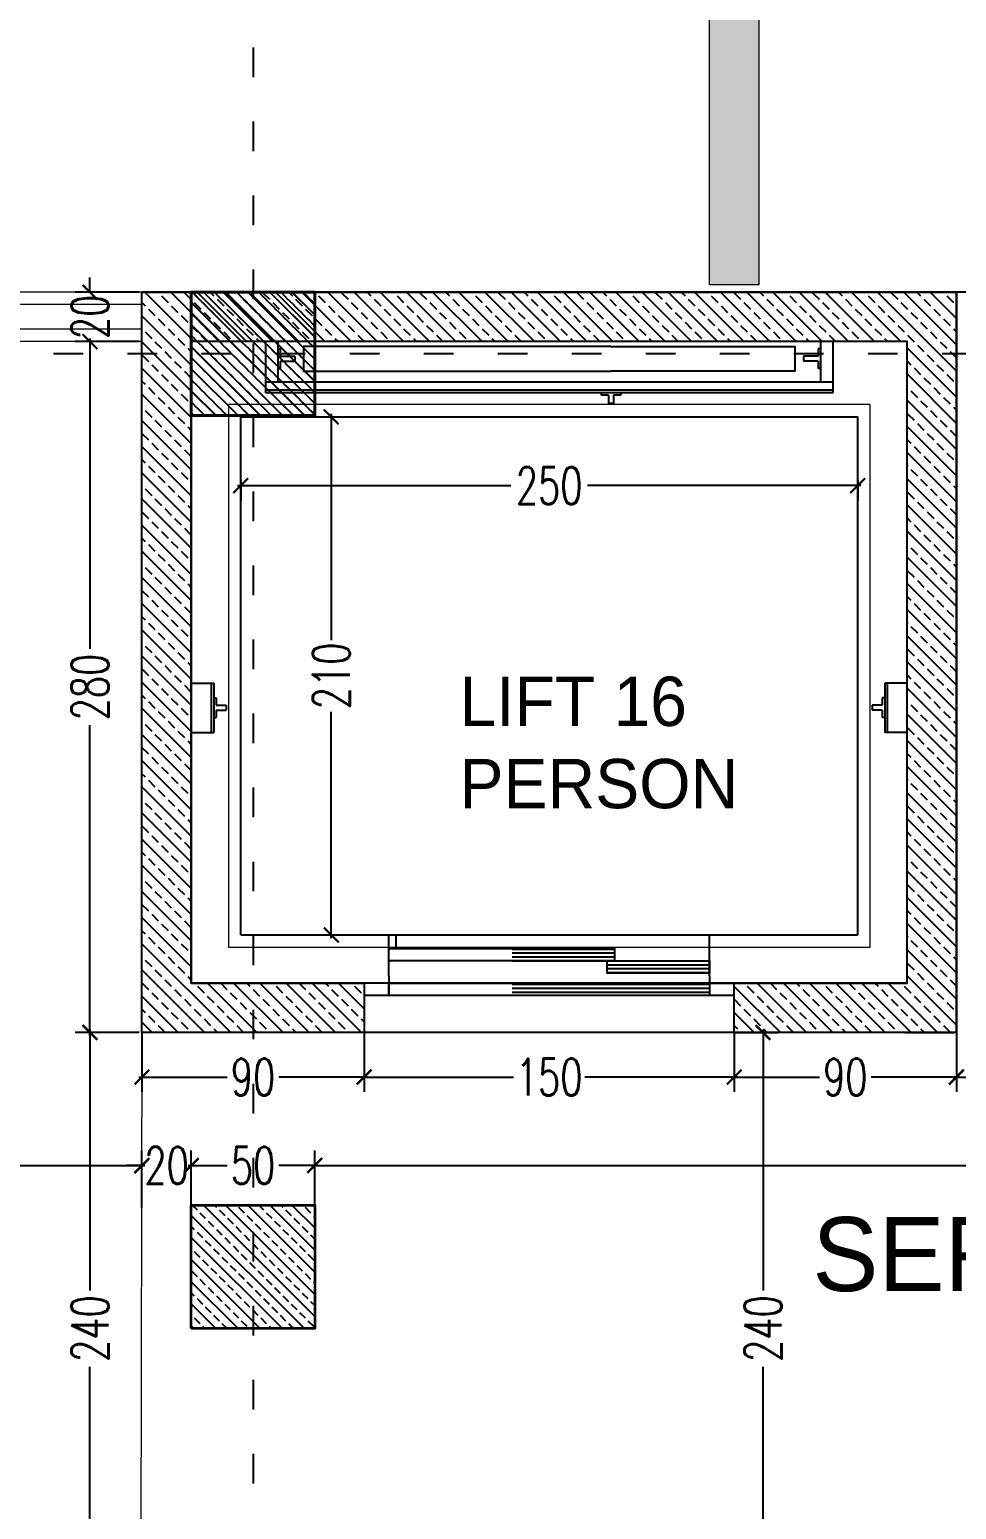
# Model space of a CAD drawing. Header units: centimetres. Extents: x -3207095 to 15275363, y -32656 to 4798027.
# Drawn here: x 683321 to 683697, y 4438224 to 4438823 of the extents above; entities that cross this region are included whole.
import ezdxf

# ---------------------------------------------------------------- set-up
doc = ezdxf.new("R2010")
doc.units = ezdxf.units.CM
doc.linetypes.add('ACAD_ISO03W100', pattern=[30, 12, -18])
doc.linetypes.add('DUZ', pattern=[500, 500])
doc.layers.get('0').update_dxf_attribs({"color": 1, "linetype": 'DUZ'})
for name, color, linetype in [('3K', 4, 'Continuous'), ('DIM', 1, 'DUZ'), ('KAPIACI1', 252, 'Continuous'), ('KOLTAR_F', 145, 'Continuous'), ('TR', 8, 'Continuous')]:
    doc.layers.add(name, color=color, linetype=linetype)
for name, color, linetype, lineweight in [('iç duvar', 7, 'Continuous', 50), ('KAPEN', 151, 'Continuous', 9), ('KOLON_F', 3, 'Continuous', 35)]:
    doc.layers.add(name, color=color, linetype=linetype, lineweight=lineweight)
doc.styles.add('DIM', font='ROMANSTW.SHX', dxfattribs={"width": 0.7})
doc.dimstyles.new('1_100', dxfattribs={"dimtxt": 15, "dimasz": 6, "dimexe": 6, "dimexo": 0, "dimgap": 2, "dimtad": 0, "dimdec": 1, "dimzin": 11, "dimdsep": 46, "dimtxsty": 'DIM', "dimblk": 'ARCHTICK', "dimcen": 3, "dimdle": 1.25, "dimclrt": 2, "dimadec": 0, "dimazin": 0, "dimtfac": 1.25, "dimtdec": 1, "dimtix": 1, "dimtofl": 0, "dimtmove": 1, "dimatfit": 3, "dimldrblk": 'ARCHTICK', "dimfxl": 20, "dimfxlon": 1, "dimtolj": 1, "dimtzin": 0, "dimarcsym": 0})
pattern_1 = [(360, (476912.317, 4639177.439), (8e-16, 1.5875), [])]

# ---------------------------------------------------------------- blocks, each defined once
blk = doc.blocks.new('_ArchTick')
at = {"color": 0, "linetype": 'ByBlock', "const_width": 0.15}
blk.add_lwpolyline([(-0.5, -0.5), (0.5, 0.5)], dxfattribs=at)
blk = doc.blocks.new('*D4584')
at = {"layer": 'Defpoints', "color": 0, "linetype": 'Continuous', "lineweight": 5, "transparency": 16777216}
for p in [(683366.72, 4438362.87), (682996.79, 4438346.72), (683366.72, 4438345.99)]:
    blk.add_point(p, dxfattribs=at)
at = {"layer": 'DIM', "color": 0, "linetype": 'Continuous', "lineweight": -2, "transparency": 16777216}
for p, q in [((682996.79, 4438346.72), (682996.79, 4438368.87)), ((683366.72, 4438345.99), (683366.72, 4438368.87)), ((682995.54, 4438362.87), (683159.01, 4438362.87)), ((683367.97, 4438362.87), (683204.51, 4438362.87))]:
    blk.add_line(p, q, dxfattribs=at)
at = {"layer": 'DIM', "color": 0, "linetype": 'Continuous', "lineweight": -2, "transparency": 16777216, "xscale": 6, "yscale": 6, "zscale": 6, "rotation": 180}
blk.add_blockref('_ArchTick', (682996.79, 4438362.87), dxfattribs=at)
at = {"layer": 'DIM', "color": 0, "linetype": 'Continuous', "lineweight": -2, "transparency": 16777216, "xscale": 6, "yscale": 6, "zscale": 6}
blk.add_blockref('_ArchTick', (683366.72, 4438362.87), dxfattribs=at)
at = {"layer": 'DIM', "color": 2, "linetype": 'Continuous', "lineweight": 5, "transparency": 16777216, "insert": (683181.76, 4438362.87), "char_height": 15, "attachment_point": 5, "style": 'DIM'}
blk.add_mtext('\\A1;369.9', dxfattribs=at)
blk = doc.blocks.new('*D4585')
at = {"layer": 'Defpoints', "color": 0, "linetype": 'Continuous', "lineweight": 5, "transparency": 16777216}
for p in [(683386.79, 4438363.04), (683366.72, 4438345.99), (683386.79, 4438346.93)]:
    blk.add_point(p, dxfattribs=at)
at = {"layer": 'DIM', "color": 0, "linetype": 'Continuous', "lineweight": -2, "transparency": 16777216}
for p, q in [((683366.72, 4438345.99), (683366.72, 4438369.04)), ((683386.79, 4438346.93), (683386.79, 4438369.04)), ((683366.72, 4438363.04), (683360.72, 4438363.04)), ((683386.79, 4438363.04), (683392.79, 4438363.04))]:
    blk.add_line(p, q, dxfattribs=at)
at = {"layer": 'DIM', "color": 0, "linetype": 'Continuous', "lineweight": -2, "transparency": 16777216, "xscale": 6, "yscale": 6, "zscale": 6}
blk.add_blockref('_ArchTick', (683366.72, 4438363.04), dxfattribs=at)
at = {"layer": 'DIM', "color": 0, "linetype": 'Continuous', "lineweight": -2, "transparency": 16777216, "xscale": 6, "yscale": 6, "zscale": 6, "rotation": 180}
blk.add_blockref('_ArchTick', (683386.79, 4438363.04), dxfattribs=at)
at = {"layer": 'DIM', "color": 2, "linetype": 'Continuous', "lineweight": 5, "transparency": 16777216, "insert": (683376.76, 4438363.04), "char_height": 15, "attachment_point": 5, "style": 'DIM'}
blk.add_mtext('\\A1;20', dxfattribs=at)
blk = doc.blocks.new('*D5505')
at = {"layer": 'Defpoints', "color": 0, "linetype": 'Continuous', "lineweight": 5, "transparency": 16777216}
for p in [(683436.79, 4438363.04), (683386.79, 4438346.93), (683436.79, 4438346.93)]:
    blk.add_point(p, dxfattribs=at)
at = {"layer": 'DIM', "color": 0, "linetype": 'Continuous', "lineweight": -2, "transparency": 16777216}
for p, q in [((683386.79, 4438346.93), (683386.79, 4438369.04)), ((683436.79, 4438346.93), (683436.79, 4438369.04)), ((683385.54, 4438363.04), (683401.29, 4438363.04)), ((683438.04, 4438363.04), (683422.29, 4438363.04))]:
    blk.add_line(p, q, dxfattribs=at)
at = {"layer": 'DIM', "color": 0, "linetype": 'Continuous', "lineweight": -2, "transparency": 16777216, "xscale": 6, "yscale": 6, "zscale": 6, "rotation": 180}
blk.add_blockref('_ArchTick', (683386.79, 4438363.04), dxfattribs=at)
at = {"layer": 'DIM', "color": 0, "linetype": 'Continuous', "lineweight": -2, "transparency": 16777216, "xscale": 6, "yscale": 6, "zscale": 6}
blk.add_blockref('_ArchTick', (683436.79, 4438363.04), dxfattribs=at)
at = {"layer": 'DIM', "color": 2, "linetype": 'Continuous', "lineweight": 5, "transparency": 16777216, "insert": (683411.79, 4438363.04), "char_height": 15, "attachment_point": 5, "style": 'DIM'}
blk.add_mtext('\\A1;50', dxfattribs=at)
blk = doc.blocks.new('*D5506')
at = {"layer": 'Defpoints', "color": 0, "linetype": 'Continuous', "lineweight": 5, "transparency": 16777216}
for p in [(684126.79, 4438363.04), (683436.79, 4438346.93), (684126.79, 4438346.93)]:
    blk.add_point(p, dxfattribs=at)
at = {"layer": 'DIM', "color": 0, "linetype": 'Continuous', "lineweight": -2, "transparency": 16777216}
for p, q in [((683436.79, 4438346.93), (683436.79, 4438369.04)), ((684126.79, 4438346.93), (684126.79, 4438369.04)), ((683435.54, 4438363.04), (683766.29, 4438363.04)), ((684128.04, 4438363.04), (683797.29, 4438363.04))]:
    blk.add_line(p, q, dxfattribs=at)
at = {"layer": 'DIM', "color": 0, "linetype": 'Continuous', "lineweight": -2, "transparency": 16777216, "xscale": 6, "yscale": 6, "zscale": 6, "rotation": 180}
blk.add_blockref('_ArchTick', (683436.79, 4438363.04), dxfattribs=at)
at = {"layer": 'DIM', "color": 0, "linetype": 'Continuous', "lineweight": -2, "transparency": 16777216, "xscale": 6, "yscale": 6, "zscale": 6}
blk.add_blockref('_ArchTick', (684126.79, 4438363.04), dxfattribs=at)
at = {"layer": 'DIM', "color": 2, "linetype": 'Continuous', "lineweight": 5, "transparency": 16777216, "insert": (683781.79, 4438363.04), "char_height": 15, "attachment_point": 5, "style": 'DIM'}
blk.add_mtext('\\A1;690', dxfattribs=at)
blk = doc.blocks.new('*D5511')
at = {"layer": 'Defpoints', "color": 0, "linetype": 'Continuous', "lineweight": 5, "transparency": 16777216}
for p in [(683606.79, 4438416.93), (683606.79, 4438176.93), (683618.44, 4438176.93)]:
    blk.add_point(p, dxfattribs=at)
at = {"layer": 'DIM', "color": 0, "linetype": 'Continuous', "lineweight": -2, "transparency": 16777216}
for p, q in [((683606.79, 4438416.93), (683624.44, 4438416.93)), ((683618.44, 4438418.18), (683618.44, 4438312.43)), ((683618.44, 4438175.68), (683618.44, 4438281.43)), ((683606.79, 4438176.93), (683624.44, 4438176.93))]:
    blk.add_line(p, q, dxfattribs=at)
at = {"layer": 'DIM', "color": 0, "linetype": 'Continuous', "lineweight": -2, "transparency": 16777216, "xscale": 6, "yscale": 6, "zscale": 6}
for p, rotation in [((683618.44, 4438416.93), 90), ((683618.44, 4438176.93), 270)]:
    blk.add_blockref('_ArchTick', p, dxfattribs=dict(at, rotation=rotation))
at = {"layer": 'DIM', "color": 2, "linetype": 'Continuous', "lineweight": 5, "transparency": 16777216, "insert": (683618.44, 4438296.93), "char_height": 15, "attachment_point": 5, "rotation": 90, "style": 'DIM'}
blk.add_mtext('\\A1;240', dxfattribs=at)
blk = doc.blocks.new('*D5512')
at = {"layer": 'Defpoints', "color": 0, "linetype": 'Continuous', "lineweight": 5, "transparency": 16777216}
for p in [(683366.79, 4438416.93), (683456.79, 4438416.93), (683456.79, 4438398.84)]:
    blk.add_point(p, dxfattribs=at)
at = {"layer": 'DIM', "color": 0, "linetype": 'Continuous', "lineweight": -2, "transparency": 16777216}
for p, q in [((683366.79, 4438416.93), (683366.79, 4438392.84)), ((683456.79, 4438416.93), (683456.79, 4438392.84)), ((683365.54, 4438398.84), (683401.29, 4438398.84)), ((683458.04, 4438398.84), (683422.29, 4438398.84))]:
    blk.add_line(p, q, dxfattribs=at)
at = {"layer": 'DIM', "color": 0, "linetype": 'Continuous', "lineweight": -2, "transparency": 16777216, "xscale": 6, "yscale": 6, "zscale": 6, "rotation": 180}
blk.add_blockref('_ArchTick', (683366.79, 4438398.84), dxfattribs=at)
at = {"layer": 'DIM', "color": 0, "linetype": 'Continuous', "lineweight": -2, "transparency": 16777216, "xscale": 6, "yscale": 6, "zscale": 6}
blk.add_blockref('_ArchTick', (683456.79, 4438398.84), dxfattribs=at)
at = {"layer": 'DIM', "color": 2, "linetype": 'Continuous', "lineweight": 5, "transparency": 16777216, "insert": (683411.79, 4438398.84), "char_height": 15, "attachment_point": 5, "style": 'DIM'}
blk.add_mtext('\\A1;90', dxfattribs=at)
blk = doc.blocks.new('*D4490')
at = {"layer": 'Defpoints', "color": 0, "linetype": 'Continuous', "lineweight": 5, "transparency": 16777216}
for p in [(683456.79, 4438416.93), (683606.79, 4438416.93), (683606.79, 4438398.84)]:
    blk.add_point(p, dxfattribs=at)
at = {"layer": 'DIM', "color": 0, "linetype": 'Continuous', "lineweight": -2, "transparency": 16777216}
for p, q in [((683456.79, 4438416.93), (683456.79, 4438392.84)), ((683606.79, 4438416.93), (683606.79, 4438392.84)), ((683455.54, 4438398.84), (683517.29, 4438398.84)), ((683608.04, 4438398.84), (683546.29, 4438398.84))]:
    blk.add_line(p, q, dxfattribs=at)
at = {"layer": 'DIM', "color": 0, "linetype": 'Continuous', "lineweight": -2, "transparency": 16777216, "xscale": 6, "yscale": 6, "zscale": 6, "rotation": 180}
blk.add_blockref('_ArchTick', (683456.79, 4438398.84), dxfattribs=at)
at = {"layer": 'DIM', "color": 0, "linetype": 'Continuous', "lineweight": -2, "transparency": 16777216, "xscale": 6, "yscale": 6, "zscale": 6}
blk.add_blockref('_ArchTick', (683606.79, 4438398.84), dxfattribs=at)
at = {"layer": 'DIM', "color": 2, "linetype": 'Continuous', "lineweight": 5, "transparency": 16777216, "insert": (683531.79, 4438398.84), "char_height": 15, "attachment_point": 5, "style": 'DIM'}
blk.add_mtext('\\A1;150', dxfattribs=at)
blk = doc.blocks.new('*D5513')
at = {"layer": 'Defpoints', "color": 0, "linetype": 'Continuous', "lineweight": 5, "transparency": 16777216}
for p in [(683606.79, 4438416.93), (683696.79, 4438416.93), (683696.79, 4438398.84)]:
    blk.add_point(p, dxfattribs=at)
at = {"layer": 'DIM', "color": 0, "linetype": 'Continuous', "lineweight": -2, "transparency": 16777216}
for p, q in [((683606.79, 4438416.93), (683606.79, 4438392.84)), ((683696.79, 4438416.93), (683696.79, 4438392.84)), ((683605.54, 4438398.84), (683641.29, 4438398.84)), ((683698.04, 4438398.84), (683662.29, 4438398.84))]:
    blk.add_line(p, q, dxfattribs=at)
at = {"layer": 'DIM', "color": 0, "linetype": 'Continuous', "lineweight": -2, "transparency": 16777216, "xscale": 6, "yscale": 6, "zscale": 6, "rotation": 180}
blk.add_blockref('_ArchTick', (683606.79, 4438398.84), dxfattribs=at)
at = {"layer": 'DIM', "color": 0, "linetype": 'Continuous', "lineweight": -2, "transparency": 16777216, "xscale": 6, "yscale": 6, "zscale": 6}
blk.add_blockref('_ArchTick', (683696.79, 4438398.84), dxfattribs=at)
at = {"layer": 'DIM', "color": 2, "linetype": 'Continuous', "lineweight": 5, "transparency": 16777216, "insert": (683651.79, 4438398.84), "char_height": 15, "attachment_point": 5, "style": 'DIM'}
blk.add_mtext('\\A1;90', dxfattribs=at)
blk = doc.blocks.new('*D4491')
at = {"layer": 'Defpoints', "color": 0, "linetype": 'Continuous', "lineweight": 5, "transparency": 16777216}
for p in [(683345.71, 4438696.93), (683366.79, 4438696.93), (683366.79, 4438416.93)]:
    blk.add_point(p, dxfattribs=at)
at = {"layer": 'DIM', "color": 0, "linetype": 'Continuous', "lineweight": -2, "transparency": 16777216}
for p, q in [((683365.71, 4438696.93), (683339.71, 4438696.93)), ((683345.71, 4438698.18), (683345.71, 4438572.43)), ((683345.71, 4438415.68), (683345.71, 4438541.43)), ((683365.71, 4438416.93), (683339.71, 4438416.93))]:
    blk.add_line(p, q, dxfattribs=at)
at = {"layer": 'DIM', "color": 0, "linetype": 'Continuous', "lineweight": -2, "transparency": 16777216, "xscale": 6, "yscale": 6, "zscale": 6}
for p, rotation in [((683345.71, 4438696.93), 90), ((683345.71, 4438416.93), 270)]:
    blk.add_blockref('_ArchTick', p, dxfattribs=dict(at, rotation=rotation))
at = {"layer": 'DIM', "color": 2, "linetype": 'Continuous', "lineweight": 5, "transparency": 16777216, "insert": (683345.71, 4438556.93), "char_height": 15, "attachment_point": 5, "rotation": 90, "style": 'DIM'}
blk.add_mtext('\\A1;280', dxfattribs=at)
blk = doc.blocks.new('*D5514')
at = {"layer": 'Defpoints', "color": 0, "linetype": 'Continuous', "lineweight": 5, "transparency": 16777216}
for p in [(683345.71, 4438716.93), (683366.79, 4438716.93), (683366.79, 4438696.93)]:
    blk.add_point(p, dxfattribs=at)
at = {"layer": 'DIM', "color": 0, "linetype": 'Continuous', "lineweight": -2, "transparency": 16777216}
for p, q in [((683345.71, 4438716.93), (683345.71, 4438722.93)), ((683365.71, 4438716.93), (683339.71, 4438716.93)), ((683365.71, 4438696.93), (683339.71, 4438696.93)), ((683345.71, 4438696.93), (683345.71, 4438690.93))]:
    blk.add_line(p, q, dxfattribs=at)
at = {"layer": 'DIM', "color": 0, "linetype": 'Continuous', "lineweight": -2, "transparency": 16777216, "xscale": 6, "yscale": 6, "zscale": 6}
for p, rotation in [((683345.71, 4438716.93), 270), ((683345.71, 4438696.93), 90)]:
    blk.add_blockref('_ArchTick', p, dxfattribs=dict(at, rotation=rotation))
at = {"layer": 'DIM', "color": 2, "linetype": 'Continuous', "lineweight": 5, "transparency": 16777216, "insert": (683345.71, 4438706.93), "char_height": 15, "attachment_point": 5, "rotation": 90, "style": 'DIM'}
blk.add_mtext('\\A1;20', dxfattribs=at)
blk = doc.blocks.new('*D5515')
at = {"layer": 'Defpoints', "color": 0, "linetype": 'Continuous', "lineweight": 5, "transparency": 16777216}
for p in [(683406.79, 4438640.97), (683656.79, 4438640.97), (683656.79, 4438638.58)]:
    blk.add_point(p, dxfattribs=at)
at = {"layer": 'DIM', "color": 0, "linetype": 'Continuous', "lineweight": -2, "transparency": 16777216}
for p, q in [((683405.54, 4438638.58), (683516.29, 4438638.58)), ((683406.79, 4438640.97), (683406.79, 4438632.58)), ((683658.04, 4438638.58), (683547.29, 4438638.58)), ((683656.79, 4438640.97), (683656.79, 4438632.58))]:
    blk.add_line(p, q, dxfattribs=at)
at = {"layer": 'DIM', "color": 0, "linetype": 'Continuous', "lineweight": -2, "transparency": 16777216, "xscale": 6, "yscale": 6, "zscale": 6, "rotation": 180}
blk.add_blockref('_ArchTick', (683406.79, 4438638.58), dxfattribs=at)
at = {"layer": 'DIM', "color": 0, "linetype": 'Continuous', "lineweight": -2, "transparency": 16777216, "xscale": 6, "yscale": 6, "zscale": 6}
blk.add_blockref('_ArchTick', (683656.79, 4438638.58), dxfattribs=at)
at = {"layer": 'DIM', "color": 2, "linetype": 'Continuous', "lineweight": 5, "transparency": 16777216, "insert": (683531.79, 4438638.58), "char_height": 15, "attachment_point": 5, "style": 'DIM'}
blk.add_mtext('\\A1;250', dxfattribs=at)
blk = doc.blocks.new('*D5516')
at = {"layer": 'Defpoints', "color": 0, "linetype": 'Continuous', "lineweight": 5, "transparency": 16777216}
for p in [(683443.49, 4438666.45), (683443.49, 4438456.45), (683443.49, 4438456.45)]:
    blk.add_point(p, dxfattribs=at)
at = {"layer": 'DIM', "color": 0, "linetype": 'Continuous', "lineweight": -2, "transparency": 16777216}
for p, q in [((683443.49, 4438667.7), (683443.49, 4438575.95)), ((683443.49, 4438666.45), (683449.49, 4438666.45)), ((683443.49, 4438455.2), (683443.49, 4438546.95)), ((683443.49, 4438456.45), (683449.49, 4438456.45))]:
    blk.add_line(p, q, dxfattribs=at)
at = {"layer": 'DIM', "color": 0, "linetype": 'Continuous', "lineweight": -2, "transparency": 16777216, "xscale": 6, "yscale": 6, "zscale": 6}
for p, rotation in [((683443.49, 4438666.45), 90), ((683443.49, 4438456.45), 270)]:
    blk.add_blockref('_ArchTick', p, dxfattribs=dict(at, rotation=rotation))
at = {"layer": 'DIM', "color": 2, "linetype": 'Continuous', "lineweight": 5, "transparency": 16777216, "insert": (683443.49, 4438561.45), "char_height": 15, "attachment_point": 5, "rotation": 90, "style": 'DIM'}
blk.add_mtext('\\A1;210', dxfattribs=at)
blk = doc.blocks.new('*D5517')
at = {"layer": 'Defpoints', "color": 0, "linetype": 'Continuous', "lineweight": 5, "transparency": 16777216}
for p in [(683696.79, 4438416.93), (683836.79, 4438416.93), (683836.79, 4438398.84)]:
    blk.add_point(p, dxfattribs=at)
at = {"layer": 'DIM', "color": 0, "linetype": 'Continuous', "lineweight": -2, "transparency": 16777216}
for p, q in [((683696.79, 4438416.93), (683696.79, 4438392.84)), ((683836.79, 4438416.93), (683836.79, 4438392.84)), ((683695.54, 4438398.84), (683752.29, 4438398.84)), ((683838.04, 4438398.84), (683781.29, 4438398.84))]:
    blk.add_line(p, q, dxfattribs=at)
at = {"layer": 'DIM', "color": 0, "linetype": 'Continuous', "lineweight": -2, "transparency": 16777216, "xscale": 6, "yscale": 6, "zscale": 6, "rotation": 180}
blk.add_blockref('_ArchTick', (683696.79, 4438398.84), dxfattribs=at)
at = {"layer": 'DIM', "color": 0, "linetype": 'Continuous', "lineweight": -2, "transparency": 16777216, "xscale": 6, "yscale": 6, "zscale": 6}
blk.add_blockref('_ArchTick', (683836.79, 4438398.84), dxfattribs=at)
at = {"layer": 'DIM', "color": 2, "linetype": 'Continuous', "lineweight": 5, "transparency": 16777216, "insert": (683766.79, 4438398.84), "char_height": 15, "attachment_point": 5, "style": 'DIM'}
blk.add_mtext('\\A1;140', dxfattribs=at)
blk = doc.blocks.new('*D5551')
at = {"layer": 'Defpoints', "color": 0, "linetype": 'Continuous', "lineweight": 5, "transparency": 16777216}
for p in [(683366.79, 4438416.93), (683345.71, 4438176.93), (683366.32, 4438176.93)]:
    blk.add_point(p, dxfattribs=at)
at = {"layer": 'DIM', "color": 0, "linetype": 'Continuous', "lineweight": -2, "transparency": 16777216}
for p, q in [((683365.71, 4438416.93), (683339.71, 4438416.93)), ((683345.71, 4438418.18), (683345.71, 4438312.43)), ((683345.71, 4438175.68), (683345.71, 4438281.43)), ((683365.71, 4438176.93), (683339.71, 4438176.93))]:
    blk.add_line(p, q, dxfattribs=at)
at = {"layer": 'DIM', "color": 0, "linetype": 'Continuous', "lineweight": -2, "transparency": 16777216, "xscale": 6, "yscale": 6, "zscale": 6}
for p, rotation in [((683345.71, 4438416.93), 90), ((683345.71, 4438176.93), 270)]:
    blk.add_blockref('_ArchTick', p, dxfattribs=dict(at, rotation=rotation))
at = {"layer": 'DIM', "color": 2, "linetype": 'Continuous', "lineweight": 5, "transparency": 16777216, "insert": (683345.71, 4438296.93), "char_height": 15, "attachment_point": 5, "rotation": 90, "style": 'DIM'}
blk.add_mtext('\\A1;240', dxfattribs=at)
blk = doc.blocks.new('*D5819')
at = {"layer": 'Defpoints', "color": 0, "linetype": 'Continuous', "lineweight": 5, "transparency": 16777216}
for p in [(691256.93, 4438668.74), (0, 4437978.74), (691238.54, 4437978.74)]:
    blk.add_point(p, dxfattribs=at)
at = {"layer": 'DIM', "color": 0, "linetype": 'Continuous', "lineweight": -2, "transparency": 16777216}
for p, q in [((691256.93, 4438668.74), (691232.54, 4438668.74)), ((691238.54, 4438669.99), (691238.54, 4438339.24)), ((691238.54, 4437977.49), (691238.54, 4438308.24)), ((691218.54, 4437978.74), (691244.54, 4437978.74))]:
    blk.add_line(p, q, dxfattribs=at)
at = {"layer": 'DIM', "color": 0, "linetype": 'Continuous', "lineweight": -2, "transparency": 16777216, "xscale": 6, "yscale": 6, "zscale": 6}
for p, rotation in [((691238.54, 4438668.74), 90), ((691238.54, 4437978.74), 270)]:
    blk.add_blockref('_ArchTick', p, dxfattribs=dict(at, rotation=rotation))
at = {"layer": 'DIM', "color": 2, "linetype": 'Continuous', "lineweight": 5, "transparency": 16777216, "insert": (691238.54, 4438323.74), "char_height": 15, "attachment_point": 5, "rotation": 90, "style": 'DIM'}
blk.add_mtext('\\A1;690', dxfattribs=at)

msp = doc.modelspace()

# ---------------------------------------------------------------- hatches: boundary and pattern name
h = msp.add_hatch(color=33)
h.dxf.hatch_style = 1
h.paths.add_polyline_path([(683596.79, 4438921.93), (683616.79, 4438921.93), (683616.79, 4438719.93), (683596.79, 4438719.93)])
h = msp.add_hatch()
h.set_pattern_fill('ANSI33', color=252, scale=30, angle=90)
h.set_pattern_definition([(135, (5203002.951, 3691924.347), (-5.303300859, -5.303300859), []), (135, (5203002.951, 3691929.65), (-5.303300859, -5.303300859), [3.75, -1.875])])
h.paths.add_polyline_path([(683456.79, 4438436.93), (683456.79, 4438416.93), (683366.79, 4438416.93), (683366.79, 4438716.93), (683696.79, 4438716.93), (683696.79, 4438416.93), (683606.79, 4438416.93), (683606.79, 4438436.93), (683676.79, 4438436.93), (683676.79, 4438696.93), (683386.79, 4438696.93), (683386.79, 4438436.93)])
at = {"layer": 'KOLTAR_F'}
h = msp.add_hatch(dxfattribs=at)
h.set_pattern_fill('ANSI33', color=256, angle=90, style=0)
h.set_pattern_definition([(135, (5186919.261, 3778083.4494), (-4.4901280605, -4.4901280605), []), (135, (5186919.261, 3778087.9395), (-4.4901280605, -4.4901280605), [3.175, -1.5875])])
h.paths.add_polyline_path([(683436.79, 4438666.93), (683436.79, 4438716.93), (683386.79, 4438716.93), (683386.79, 4438666.93)])
h = msp.add_hatch(dxfattribs=at)
h.set_pattern_fill('ANSI33', color=256, angle=90, style=0)
h.set_pattern_definition([(135, (5187799.261, 3778083.4494), (-4.4901280605, -4.4901280605), []), (135, (5187799.261, 3778087.9395), (-4.4901280605, -4.4901280605), [3.175, -1.5875])])
h.paths.add_polyline_path([(683386.79, 4438666.93), (683386.79, 4438716.93), (683436.79, 4438716.93), (683436.79, 4438666.93)])
h = msp.add_hatch(dxfattribs=at)
h.set_pattern_fill('ANSI33', color=256, angle=90, style=0)
h.set_pattern_definition([(135, (5187799.261, 3777713.4494), (-4.4901280605, -4.4901280605), []), (135, (5187799.261, 3777717.9395), (-4.4901280605, -4.4901280605), [3.175, -1.5875])])
h.paths.add_polyline_path([(683386.79, 4438296.93), (683386.79, 4438346.93), (683436.79, 4438346.93), (683436.79, 4438296.93)])
at = {"layer": 'TR'}
h = msp.add_hatch(dxfattribs=at)
h.set_pattern_fill('LINE', color=256, scale=0.5, angle=360, style=0)
h.set_pattern_definition(pattern_1)
h.paths.add_polyline_path([(683558.29, 4438450.93), (683558.29, 4438445.93), (683555.29, 4438445.93), (683516.79, 4438445.93), (683516.79, 4438450.93)])
h.paths.add_polyline_path([(683596.79, 4438445.93), (683596.79, 4438440.93), (683555.29, 4438440.93), (683555.29, 4438445.93)])
h = msp.add_hatch(dxfattribs=at)
h.set_pattern_fill('LINE', color=256, scale=0.5, angle=360, style=0)
h.set_pattern_definition(pattern_1)
h.paths.add_polyline_path([(683596.79, 4438436.93), (683596.79, 4438431.93), (683516.79, 4438431.93), (683516.79, 4438436.93)])

# ---------------------------------------------------------------- linework, layer by layer
at = {"color": 232, "linetype": 'ACAD_ISO03W100'}
for p, q in [((683411.79, 4439926.16), (683411.79, 4436667.31)), ((685862.98, 4438691.93), (681754.42, 4438691.93))]:
    msp.add_line(p, q, dxfattribs=at)
at = {"color": 7}
for p, q in [((684196.79, 4438716.93), (683366.79, 4438716.93)), ((683696.79, 4438416.93), (683696.79, 4438716.93)), ((683676.79, 4438696.93), (683386.79, 4438696.93)), ((683386.79, 4438436.93), (683386.79, 4438696.93)), ((683676.79, 4438436.93), (683676.79, 4438696.93)), ((683676.79, 4438436.93), (683386.79, 4438436.93)), ((683696.79, 4438416.93), (683366.79, 4438416.93)), ((683675.84, 4438416.93), (683695.84, 4438416.93))]:
    msp.add_line(p, q, dxfattribs=at)
at = {"color": 0, "lineweight": 18, "ltscale": 40}
for p, q in [((683696.79, 4438716.93), (683366.79, 4438716.93)), ((683696.79, 4438416.93), (683696.79, 4438716.93)), ((683676.79, 4438696.93), (683386.79, 4438696.93)), ((683386.79, 4438696.93), (683386.79, 4438436.93)), ((683676.79, 4438436.93), (683676.79, 4438696.93)), ((683456.79, 4438436.93), (683386.79, 4438436.93)), ((683676.79, 4438436.93), (683606.79, 4438436.93)), ((683456.79, 4438416.93), (683366.79, 4438416.93)), ((683696.79, 4438416.93), (683606.79, 4438416.93))]:
    msp.add_line(p, q, dxfattribs=at)
at = {"color": 7}
msp.add_lwpolyline([(683456.79, 4438436.93), (683456.79, 4438416.93), (683366.79, 4438416.93), (683366.79, 4438716.93), (683696.79, 4438716.93), (683696.79, 4438416.93), (683606.79, 4438416.93), (683606.79, 4438436.93), (683676.79, 4438436.93), (683676.79, 4438696.93), (683386.79, 4438696.93), (683386.79, 4438436.93), (683456.79, 4438436.93)], dxfattribs=at)
at = {"color": 0, "lineweight": 18, "ltscale": 40}
for points in [[(683661.79, 4438671.45), (683401.79, 4438671.45), (683401.79, 4438451.45), (683661.79, 4438451.45)], [(683656.79, 4438666.45), (683406.79, 4438666.45), (683406.79, 4438456.45), (683656.79, 4438456.45)]]:
    msp.add_lwpolyline(points, close=True, dxfattribs=at)
at = {"layer": '3K'}
for p, q in [((683416.79, 4438696.55), (683416.79, 4438676.2)), ((683421.79, 4438696.55), (683421.79, 4438680.48)), ((683641.79, 4438696.55), (683641.79, 4438680.48)), ((683646.79, 4438696.55), (683646.79, 4438676.2)), ((683421.79, 4438693.98), (683422.79, 4438693.98)), ((683422.79, 4438693.98), (683422.79, 4438690.98)), ((683422.79, 4438690.98), (683428.79, 4438690.98)), ((683428.79, 4438690.98), (683428.79, 4438688.98)), ((683640.79, 4438690.98), (683634.79, 4438690.98)), ((683634.79, 4438690.98), (683634.79, 4438688.98)), ((683640.79, 4438693.98), (683640.79, 4438690.98)), ((683641.79, 4438693.98), (683640.79, 4438693.98)), ((683421.79, 4438685.98), (683422.79, 4438685.98)), ((683422.79, 4438688.98), (683428.79, 4438688.98)), ((683422.79, 4438688.98), (683422.79, 4438685.98)), ((683640.79, 4438688.98), (683634.79, 4438688.98)), ((683640.79, 4438688.98), (683640.79, 4438685.98)), ((683641.79, 4438685.98), (683640.79, 4438685.98)), ((683646.79, 4438680.48), (683416.79, 4438680.48)), ((683646.79, 4438677.2), (683416.79, 4438677.2)), ((683646.79, 4438676.2), (683416.79, 4438676.2)), ((683552.79, 4438676.2), (683552.79, 4438675.2)), ((683555.79, 4438675.2), (683552.79, 4438675.2)), ((683555.79, 4438675.2), (683555.79, 4438671.89)), ((683557.79, 4438675.2), (683557.79, 4438671.89)), ((683560.79, 4438675.2), (683557.79, 4438675.2)), ((683560.79, 4438676.2), (683560.79, 4438675.2)), ((683406.79, 4438456.45), (683406.79, 4438666.45)), ((683406.79, 4438666.45), (683656.79, 4438666.45)), ((683557.79, 4438671.89), (683555.79, 4438671.89)), ((683656.79, 4438456.45), (683656.79, 4438666.45)), ((683386.79, 4438558.57), (683395.85, 4438558.57)), ((683394.85, 4438558.57), (683394.85, 4438538.57)), ((683395.85, 4438558.57), (683395.85, 4438538.57)), ((683676.79, 4438558.57), (683667.73, 4438558.57)), ((683667.73, 4438558.57), (683667.73, 4438538.57)), ((683668.73, 4438558.57), (683668.73, 4438538.57)), ((683395.85, 4438552.57), (683396.85, 4438552.57)), ((683396.85, 4438552.57), (683396.85, 4438549.57)), ((683667.73, 4438552.57), (683666.73, 4438552.57)), ((683666.73, 4438552.57), (683666.73, 4438549.57)), ((683396.85, 4438549.57), (683400.85, 4438549.57)), ((683396.85, 4438547.57), (683396.85, 4438544.57)), ((683396.85, 4438547.57), (683400.85, 4438547.57)), ((683400.85, 4438549.57), (683400.85, 4438547.57)), ((683666.73, 4438549.57), (683662.73, 4438549.57)), ((683662.73, 4438549.57), (683662.73, 4438547.57)), ((683666.73, 4438547.57), (683662.73, 4438547.57)), ((683666.73, 4438547.57), (683666.73, 4438544.57)), ((683395.85, 4438544.57), (683396.85, 4438544.57)), ((683667.73, 4438544.57), (683666.73, 4438544.57)), ((683386.79, 4438538.57), (683395.85, 4438538.57)), ((683676.79, 4438538.57), (683667.73, 4438538.57)), ((683406.79, 4438456.45), (683656.79, 4438456.45)), ((683466.79, 4438439.93), (683466.79, 4438456.45)), ((683469.79, 4438450.93), (683469.79, 4438456.45)), ((683596.79, 4438439.93), (683596.79, 4438456.45)), ((683466.79, 4438439.93), (683466.79, 4438431.93)), ((683596.79, 4438439.93), (683596.79, 4438431.93)), ((683478.52, 4438436.93), (683456.79, 4438436.93)), ((683466.79, 4438431.93), (683466.79, 4438436.93)), ((683478.52, 4438431.93), (683456.79, 4438431.93))]:
    msp.add_line(p, q, dxfattribs=at)
for points in [[(683556.79, 4438694.98), (683432.29, 4438694.98), (683432.29, 4438684.98), (683556.79, 4438684.98)], [(683556.79, 4438694.98), (683631.29, 4438694.98), (683631.29, 4438684.98), (683556.79, 4438684.98)], [(683606.79, 4438431.93), (683466.79, 4438431.93), (683466.79, 4438436.93), (683606.79, 4438436.93)]]:
    msp.add_lwpolyline(points, dxfattribs=at)
for points in [[(683558.29, 4438445.93), (683466.79, 4438445.93), (683466.79, 4438450.93), (683558.29, 4438450.93)], [(683596.79, 4438440.93), (683555.29, 4438440.93), (683555.29, 4438445.93), (683596.79, 4438445.93)]]:
    msp.add_lwpolyline(points, close=True, dxfattribs=at)
at = {"layer": 'iç duvar', "color": 252, "linetype": 'Continuous', "lineweight": 5, "true_color": 0x939598}
for p, q in [((683366.79, 4438716.93), (682996.79, 4438716.93)), ((683436.79, 4438716.93), (684126.79, 4438716.93)), ((683366.79, 4438696.93), (682996.79, 4438696.93))]:
    msp.add_line(p, q, dxfattribs=at)
at = {"layer": 'iç duvar', "color": 251, "lineweight": 5}
msp.add_line((683366.79, 4438416.93), (683366.32, 4438176.93), dxfattribs=at)
at = {"layer": 'iç duvar', "color": 7, "lineweight": 18}
msp.add_lwpolyline([(683596.79, 4438921.93), (683616.79, 4438921.93), (683616.79, 4438719.93), (683596.79, 4438719.93)], close=True, dxfattribs=at)
at = {"layer": 'KAPEN'}
for p, q in [((683366.79, 4438711.93), (682996.79, 4438711.93)), ((683366.79, 4438701.93), (682996.79, 4438701.93))]:
    msp.add_line(p, q, dxfattribs=at)
at = {"layer": 'KAPIACI1'}
for p, q in [((683606.79, 4438436.93), (683456.79, 4438436.93)), ((683606.79, 4438416.93), (683456.79, 4438416.93))]:
    msp.add_line(p, q, dxfattribs=at)
at = {"layer": 'KOLON_F'}
for points in [[(683436.79, 4438666.93), (683436.79, 4438716.93), (683386.79, 4438716.93), (683386.79, 4438666.93)], [(683386.79, 4438666.93), (683386.79, 4438716.93), (683436.79, 4438716.93), (683436.79, 4438666.93)], [(683386.79, 4438296.93), (683386.79, 4438346.93), (683436.79, 4438346.93), (683436.79, 4438296.93)]]:
    msp.add_lwpolyline(points, close=True, dxfattribs=at)

# ---------------------------------------------------------------- texts
at = {"attachment_point": 1}
for s, width, insert, char_height in [('{\\fCentury Gothic|b0|i0|c162|p34;\\C7;LIFT 16 PERSON}', 184.8572, (683495.45, 4438561.16), 20), ('{\\fCentury Gothic|b0|i0|c162|p34;\\C7; SERVİCE AREA}', 333.7189, (683627.28, 4438342.12), 30)]:
    msp.add_mtext_dynamic_manual_height_columns(s, width=width, gutter_width=12.5, heights=[0], dxfattribs=dict(at, insert=insert, char_height=char_height))

# ---------------------------------------------------------------- dimensions: what is measured, and where the dimension line sits
at = {"layer": 'DIM', "linetype": 'Continuous', "lineweight": 5}
for base, p1, p2, picture, middle in [((683345.71, 4438716.93), (683366.79, 4438696.93), (683366.79, 4438716.93), '*D5514', (683345.71, 4438706.93)), ((683345.71, 4438696.93), (683366.79, 4438416.93), (683366.79, 4438696.93), '*D4491', (683345.71, 4438556.93)), ((691238.54, 4437978.74), (691256.93, 4438668.74), (0, 4437978.74), '*D5819', (691238.54, 4438323.74)), ((683443.49, 4438456.45), (683443.49, 4438666.45), (683443.49, 4438456.45), '*D5516', (683443.49, 4438561.45)), ((683345.71, 4438176.93), (683366.79, 4438416.93), (683366.32, 4438176.93), '*D5551', (683345.71, 4438296.93)), ((683618.44, 4438176.93), (683606.79, 4438416.93), (683606.79, 4438176.93), '*D5511', (683618.44, 4438296.93))]:
    dim = msp.add_linear_dim(base=base, p1=p1, p2=p2, angle=90, dimstyle='1_100', dxfattribs=at)
    dim.commit()
    dim.dimension.update_dxf_attribs({"geometry": picture, "text_midpoint": middle})
for base, p1, p2, picture, middle in [((683656.79, 4438638.58), (683406.79, 4438640.97), (683656.79, 4438640.97), '*D5515', (683531.79, 4438638.58)), ((683456.79, 4438398.84), (683366.79, 4438416.93), (683456.79, 4438416.93), '*D5512', (683411.79, 4438398.84)), ((683606.79, 4438398.84), (683456.79, 4438416.93), (683606.79, 4438416.93), '*D4490', (683531.79, 4438398.84)), ((683696.79, 4438398.84), (683606.79, 4438416.93), (683696.79, 4438416.93), '*D5513', (683651.79, 4438398.84)), ((683836.79, 4438398.84), (683696.79, 4438416.93), (683836.79, 4438416.93), '*D5517', (683766.79, 4438398.84)), ((683366.72, 4438362.87), (682996.79, 4438346.72), (683366.72, 4438345.99), '*D4584', (683181.76, 4438362.87)), ((683436.79, 4438363.04), (683386.79, 4438346.93), (683436.79, 4438346.93), '*D5505', (683411.79, 4438363.04)), ((684126.79, 4438363.04), (683436.79, 4438346.93), (684126.79, 4438346.93), '*D5506', (683781.79, 4438363.04))]:
    dim = msp.add_linear_dim(base=base, p1=p1, p2=p2, dimstyle='1_100', dxfattribs=at)
    dim.commit()
    dim.dimension.update_dxf_attribs({"geometry": picture, "text_midpoint": middle})
dim = msp.add_linear_dim(base=(683386.79, 4438363.04), p1=(683366.72, 4438345.99), p2=(683386.79, 4438346.93), dimstyle='1_100', override={"dimdec": 0}, dxfattribs=at)
dim.commit()
dim.dimension.update_dxf_attribs({"geometry": '*D4585', "text_midpoint": (683376.76, 4438363.04)})

doc.saveas('drawing.dxf')
